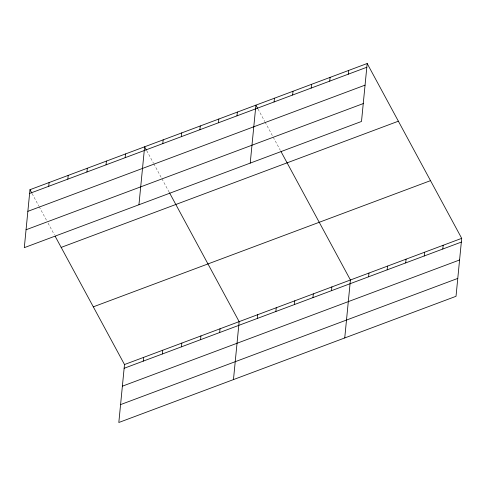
<?xml version="1.0" encoding="UTF-8"?>
<svg xmlns="http://www.w3.org/2000/svg" width="486" height="486" viewBox="0 0 486 486"><rect width="100%" height="100%" fill="white"/><g stroke="black" fill="none" stroke-linecap="round" stroke-linejoin="round"><path stroke-width="0.36" stroke-dasharray="2.43 1.82" d="M258.03 109.083L264.767 121.536M265.119 122.193L272.919 136.621M273.272 137.277L280.361 150.387M146.754 150.727L153.491 163.181M153.843 163.837L169.085 192.031M32.112 193.635L38.844 206.088M39.196 206.744L46.644 220.516M48.059 223.135L54.438 234.938"/><path stroke-width="0.73" d="M29.98 189.698L24.3 247.66L361.499 121.464L367.179 63.502L29.98 189.698L31.754 192.978M48.722 186.29L49.092 182.548M67.833 179.14L68.198 175.397M86.939 171.989L87.304 168.247M106.045 164.839L106.416 161.097M125.157 157.689L125.522 153.941M138.947 204.752L144.628 146.79L146.401 150.071M55.149 236.251L124.501 364.536L118.821 422.498L456.02 296.302L461.7 238.34L367.179 63.502M162.81 143.595L163.175 139.853M143.242 361.134L143.613 357.386M181.357 136.657L181.721 132.909M162.348 353.978L162.719 350.236M199.898 129.713L200.268 125.971M181.46 346.828L181.825 343.086M218.445 122.776L218.815 119.027M200.566 339.678L200.937 335.935M236.992 115.832L237.362 112.09M219.672 332.527L220.043 328.785M250.223 163.108L255.903 105.146L257.677 108.427M233.468 379.59L239.148 321.629L169.444 192.687M274.086 101.951L274.45 98.208M257.331 318.433L257.695 314.691M292.633 95.013L292.997 91.265M275.872 311.496L276.242 307.747M311.174 88.069L311.544 84.327M294.419 304.552L294.789 300.81M329.721 81.132L330.091 77.383M312.966 297.614L313.33 293.866M348.268 74.188L348.632 70.446M331.513 290.671L331.877 286.928M344.744 337.946L350.424 279.985L281.072 151.699M368.601 276.789L368.971 273.047M387.148 269.851L387.518 266.103M405.695 262.908L406.065 259.166M424.242 255.97L424.606 252.222M442.789 249.026L443.153 245.284M29.616 193.446L366.815 67.25M27.86 211.337L365.059 85.141M26.056 229.769L363.255 103.573M61.175 247.398L398.374 121.202M93.312 306.842L430.511 180.646M124.501 364.536L461.7 238.34M124.137 368.285L461.336 242.089M122.381 386.176L459.58 259.98M120.571 404.607L457.769 278.411"/></g></svg>
